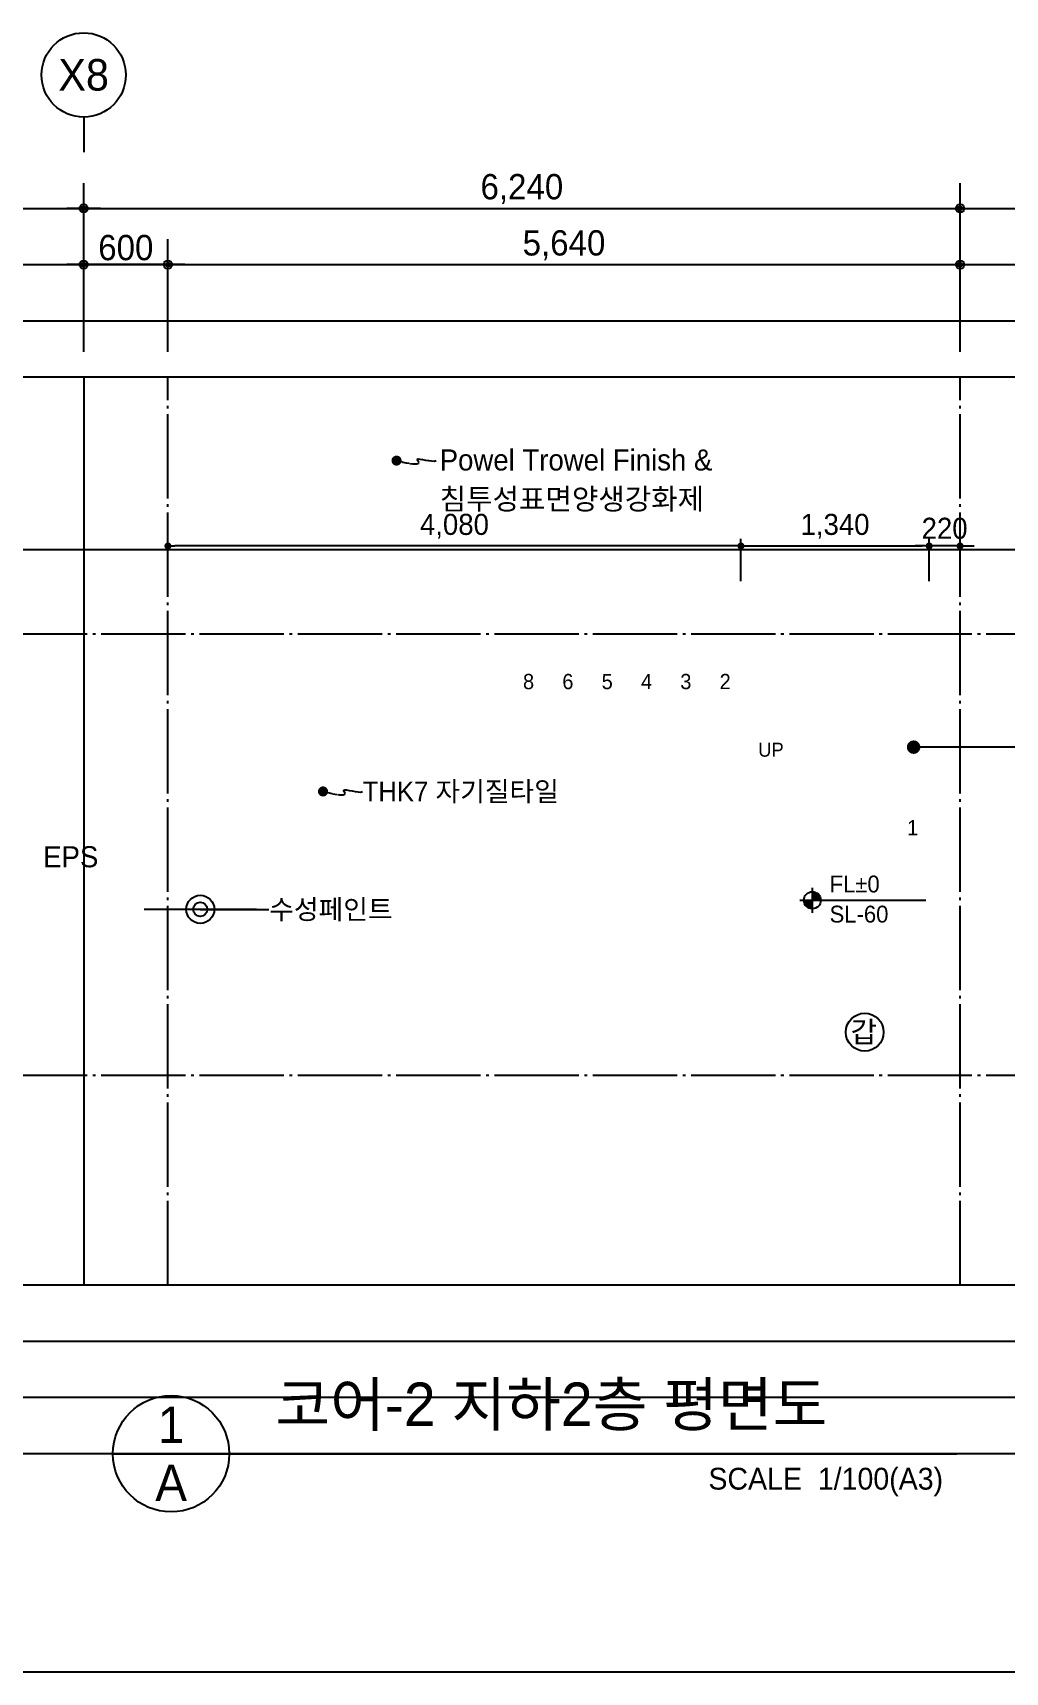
# Model space of a CAD drawing. Header units: millimetres. Extents: x 252711992 to 505989238, y 504776675 to 1009617600.
# Drawn here: x 252927867 to 252934791, y 504818337 to 504830007 of the extents above; entities that cross this region are included whole.
import ezdxf
from ezdxf.enums import TextEntityAlignment as Align
from ezdxf.xclip import XClip

# ---------------------------------------------------------------- set-up
doc = ezdxf.new("R2010")
doc.units = ezdxf.units.MM
doc.header["$XCLIPFRAME"] = 0
doc.linetypes.add('CEN', pattern=[35, 30, -2, 1, -2])
for name, color, linetype in [('$ZCDB_AUDIT_GENERATED_600D18', 7, 'Continuous'), ('0KD DIM', 7, 'Continuous'), ('4A.TEC CEN', 1, 'CEN'), ('4A.TEC TEXT', 7, 'Continuous'), ('4A.TEC TEXT 1', 3, 'Continuous'), ('4A.TEC TEXT 2', 3, 'Continuous'), ('4A.TEC 심볼', 7, 'Continuous'), ('CEN', 1, 'CEN'), ('LEV', 7, 'Continuous'), ('TEXT', 7, 'Continuous'), ('㈜SE&C TEXT', 7, 'Continuous')]:
    doc.layers.add(name, color=color, linetype=linetype)
doc.layers.add('DEFPOINT', color=135, linetype='Continuous', plot=False)
doc.styles.add('GHS', font='malgun.ttf')
doc.styles.add('나눔고딕', font='')
doc.styles.add('돋움', font='')
doc.styles.add('돋음체', font='')
doc.styles.add('울릉도L', font='')
doc.styles.get('나눔고딕').set_extended_font_data('Dotum')
doc.styles.get('돋움').set_extended_font_data('Dotum')
doc.styles.get('돋음체').set_extended_font_data('Dotum')
doc.styles.get('울릉도L').set_extended_font_data('Dotum')
doc.dimstyles.new('DIM_600(외부치수)', dxfattribs={"dimscale": 400, "dimtxt": 3.3, "dimasz": 1, "dimexe": 2, "dimexo": 2, "dimgap": 1, "dimtad": 1, "dimdec": 0, "dimdsep": 46, "dimlunit": 6, "dimtxsty": '나눔고딕', "dimblk1": 'DIMDOT', "dimblk2": 'DIMDOT', "dimsah": 1, "dimcen": 2.5, "dimdle": 1.5, "dimclrd": 8, "dimclre": 8, "dimclrt": 3, "dimadec": 0, "dimazin": 0, "dimtfac": 1, "dimtdec": 0, "dimtix": 1, "dimtmove": 2, "dimatfit": 3, "dimldrblk": 'DIMDOT', "dimfxl": 1, "dimtvp": 1, "dimtolj": 1, "dimtzin": 0, "dimarcsym": 0})
doc.dimstyles.new('DIM_80(외부치수)', dxfattribs={"dimscale": 40, "dimtxt": 3.3, "dimasz": 1, "dimexe": 2, "dimexo": 2, "dimgap": 1, "dimtad": 1, "dimdec": 0, "dimdsep": 46, "dimlunit": 6, "dimtxsty": '돋움', "dimblk1": 'DIMDOT', "dimblk2": 'DIMDOT', "dimsah": 1, "dimcen": 2.5, "dimdle": 1.5, "dimclrd": 1, "dimclre": 7, "dimclrt": 2, "dimadec": 0, "dimazin": 0, "dimtfac": 1, "dimtdec": 0, "dimtix": 1, "dimtmove": 2, "dimatfit": 3, "dimldrblk": 'DIMDOT', "dimfxl": 1, "dimtvp": 1, "dimtolj": 1, "dimtzin": 0, "dimarcsym": 0})
doc.dimstyles.new('KD DIM 1', dxfattribs={"dimscale": 50, "dimtxt": 3, "dimasz": 1, "dimexe": 1, "dimexo": 1, "dimgap": 1, "dimtad": 1, "dimdec": 0, "dimzin": 0, "dimdsep": 46, "dimlunit": 6, "dimtxsty": '돋음체', "dimblk": 'DOT', "dimcen": 3, "dimdle": 1, "dimclrd": 256, "dimclre": 256, "dimclrt": 3, "dimazin": 0, "dimtfac": 1, "dimtdec": 0, "dimtix": 1, "dimtmove": 2, "dimatfit": 3, "dimldrblk": 'OBLIQUE', "dimfxl": 1, "dimtvp": 0.8333, "dimtolj": 1, "dimtzin": 0, "dimarcsym": 0})

# ---------------------------------------------------------------- blocks, each defined once
blk = doc.blocks.new('DIMDOT')
at = {"color": 0}
blk.add_line((-2, 0), (2, 0), dxfattribs=at)
for radius in [0.5, 0.25]:
    blk.add_circle((0, 0), radius, dxfattribs=at)
blk = doc.blocks.new('*D169')
at = {"layer": '$ZCDB_AUDIT_GENERATED_600D18', "color": 8, "lineweight": -2, "transparency": 16777216}
for p, q in [((252928229, 504827737), (252928229, 504828937)), ((252934469, 504827737), (252934469, 504828937)), ((252928289, 504828757), (252934409, 504828757))]:
    blk.add_line(p, q, dxfattribs=at)
at = {"layer": 'Defpoints', "color": 0, "transparency": 16777216}
for p in [(252934469, 504828757), (252928229, 504827557), (252934469, 504827557, 0)]:
    blk.add_point(p, dxfattribs=at)
at = {"layer": '$ZCDB_AUDIT_GENERATED_600D18', "color": 8, "lineweight": -2, "transparency": 16777216, "xscale": 60, "yscale": 60, "zscale": 60, "rotation": 180}
blk.add_blockref('DIMDOT', (252928229, 504828757), dxfattribs=at)
at = {"layer": '$ZCDB_AUDIT_GENERATED_600D18', "color": 8, "lineweight": -2, "transparency": 16777216, "xscale": 60, "yscale": 60, "zscale": 60}
blk.add_blockref('DIMDOT', (252934469, 504828757), dxfattribs=at)
at = {"layer": '$ZCDB_AUDIT_GENERATED_600D18', "color": 3, "transparency": 16777216, "insert": (252931349, 504828895), "char_height": 180, "attachment_point": 5, "style": '나눔고딕'}
blk.add_mtext('\\A1;6,240', dxfattribs=at)
blk = doc.blocks.new('ccs122')
at = {"layer": '4A.TEC 심볼'}
blk.add_line((0, 8), (0, 3), dxfattribs=at)
blk.add_circle((0, 14), 6, dxfattribs=at)
at = {"layer": '4A.TEC TEXT 2', "color": 3, "style": 'GHS'}
blk.add_attdef('NO', text='', height=4.5, dxfattribs=at).set_placement((-0.01, 14.02), align=Align.MIDDLE_CENTER)
blk = doc.blocks.new('*D170')
at = {"layer": '$ZCDB_AUDIT_GENERATED_600D18', "color": 8, "lineweight": -2, "transparency": 16777216}
for p, q in [((252928229, 504827737, 0), (252928229, 504828537, 0)), ((252928829, 504827737, 0), (252928829, 504828537, 0)), ((252928769, 504828357, 0), (252928289, 504828357, 0))]:
    blk.add_line(p, q, dxfattribs=at)
at = {"layer": 'Defpoints', "color": 0, "transparency": 16777216}
for p in [(252928229, 504828357, 0), (252928229, 504827557, 5000), (252928829, 504827557, 0)]:
    blk.add_point(p, dxfattribs=at)
at = {"layer": '$ZCDB_AUDIT_GENERATED_600D18', "color": 8, "lineweight": -2, "transparency": 16777216, "xscale": 60, "yscale": 60, "zscale": 60, "rotation": 180}
blk.add_blockref('DIMDOT', (252928229, 504828357, 0), dxfattribs=at)
at = {"layer": '$ZCDB_AUDIT_GENERATED_600D18', "color": 8, "lineweight": -2, "transparency": 16777216, "xscale": 60, "yscale": 60, "zscale": 60}
blk.add_blockref('DIMDOT', (252928829, 504828357, 0), dxfattribs=at)
at = {"layer": '$ZCDB_AUDIT_GENERATED_600D18', "color": 3, "transparency": 16777216, "insert": (252928529, 504828477, 0), "char_height": 180, "attachment_point": 5, "style": '나눔고딕'}
blk.add_mtext('\\A1;600', dxfattribs=at)
blk = doc.blocks.new('dwgFD3B')
at = {"layer": '4A.TEC CEN', "color": 250, "ltscale": 500}
blk.add_line((49194.51, -103936.83, -3333.33), (358000, -103936.83, -3333.33), dxfattribs=at)
at = {"layer": '4A.TEC CEN', "color": 250, "ltscale": 500, "elevation": -3333.33}
blk.add_lwpolyline([(241807.63, -39163.16), (241807.63, -267000)], dxfattribs=at)
blk = doc.blocks.new('*D187')
at = {"layer": '$ZCDB_AUDIT_GENERATED_600D18', "color": 8, "lineweight": -2, "transparency": 16777216}
for p, q in [((252928829, 504827737, 0), (252928829, 504828537, 0)), ((252934469, 504827737, 0), (252934469, 504828537, 0)), ((252928889, 504828357, 0), (252934409, 504828357, 0))]:
    blk.add_line(p, q, dxfattribs=at)
at = {"layer": 'Defpoints', "color": 0, "transparency": 16777216}
for p in [(252934469, 504828357, 0), (252928829, 504827557, 0), (252934469, 504827557, 47000)]:
    blk.add_point(p, dxfattribs=at)
at = {"layer": '$ZCDB_AUDIT_GENERATED_600D18', "color": 8, "lineweight": -2, "transparency": 16777216, "xscale": 60, "yscale": 60, "zscale": 60, "rotation": 180}
blk.add_blockref('DIMDOT', (252928829, 504828357, 0), dxfattribs=at)
at = {"layer": '$ZCDB_AUDIT_GENERATED_600D18', "color": 8, "lineweight": -2, "transparency": 16777216, "xscale": 60, "yscale": 60, "zscale": 60}
blk.add_blockref('DIMDOT', (252934469, 504828357, 0), dxfattribs=at)
at = {"layer": '$ZCDB_AUDIT_GENERATED_600D18', "color": 3, "transparency": 16777216, "insert": (252931649, 504828495, 0), "char_height": 180, "attachment_point": 5, "style": '나눔고딕'}
blk.add_mtext('\\A1;5,640', dxfattribs=at)
blk = doc.blocks.new('A$C3A5201BD')
at = {"layer": 'LEV'}
h = blk.add_hatch(color=256, dxfattribs=at)
h.paths.add_polyline_path([(200, 200), (335, 200, 0.414214), (200, 335)])
h.paths.add_polyline_path([(200, 65), (200, 200), (65, 200, 0.414214)])
at = {"layer": 'LEV', "color": 7}
for p, q in [((200, 0), (200, 400)), ((0, 200), (2007, 200)), ((0, 200), (400, 200))]:
    blk.add_line(p, q, dxfattribs=at)
blk.add_circle((200, 200), 135, dxfattribs=at)
blk = doc.blocks.new('sa987w')
at = {"layer": 'CEN'}
blk.add_lwpolyline([(-193684, 4338697), (-193578, 4338673), (-193508, 4338662), (-193468, 4338661), (-193450, 4338667), (-193447, 4338679), (-193453, 4338692), (-193460, 4338704), (-193462, 4338713), (-193452, 4338716), (-193432, 4338714), (-193405, 4338709), (-193373, 4338703), (-193340, 4338697), (-193309, 4338693), (-193281, 4338692), (-193261, 4338697)], dxfattribs=at)
at = {"layer": '㈜SE&C TEXT', "color": 1, "const_width": 53.8}
blk.add_lwpolyline([(-193711, 4338697, -1), (-193657, 4338697, -1)], format="xyb", close=True, dxfattribs=at)
at = {"layer": '4A.TEC TEXT', "style": '돋움'}
for s, p in [('Powel Trowel Finish &', (-193223, 4338704)), ('침투성표면양생강화제', (-193223, 4338287))]:
    blk.add_text(s, height=225, dxfattribs=at).set_placement(p, align=Align.MIDDLE_LEFT)
blk = doc.blocks.new('A$C12ed4f0f')
at = {"layer": 'CEN'}
blk.add_lwpolyline([(36, 118), (107, 101), (153, 94), (180, 93), (192, 98), (193, 105), (189, 114), (185, 122), (184, 128), (191, 130), (204, 129), (222, 126), (243, 122), (265, 118), (286, 115), (304, 114), (318, 118)], dxfattribs=at)
at = {"layer": '㈜SE&C TEXT', "color": 1, "const_width": 35.9}
blk.add_lwpolyline([(18, 118, -1), (54, 118, -1)], format="xyb", close=True, dxfattribs=at)
at = {"layer": '4A.TEC TEXT', "style": '돋움'}
blk.add_text('THK7 자기질타일', height=140, dxfattribs=at).set_placement((318, 118), align=Align.MIDDLE_LEFT)
blk = doc.blocks.new('_Dot')
at = {"color": 0, "linetype": 'ByBlock', "lineweight": -2}
blk.add_line((-0.5, 0), (-1, 0), dxfattribs=at)
at = {"color": 0, "linetype": 'ByBlock', "const_width": 0.5}
blk.add_lwpolyline([(-0.25, 0, 1), (0.25, 0, 1)], format="xyb", close=True, dxfattribs=at)
blk = doc.blocks.new('*D1202')
at = {"layer": '0KD DIM', "lineweight": -2, "transparency": 16777216}
for p, q in [((252928829, 504826104, 0), (252928829, 504826404, 0)), ((252932909, 504826104, 0), (252932909, 504826404, 0)), ((252932859, 504826354, 0), (252928879, 504826354, 0))]:
    blk.add_line(p, q, dxfattribs=at)
at = {"layer": 'Defpoints', "color": 0, "transparency": 16777216}
for p in [(252928829, 504826354, 0), (252928829, 504826054, 0), (252932909, 504826054, 0)]:
    blk.add_point(p, dxfattribs=at)
at = {"layer": '0KD DIM', "lineweight": -2, "transparency": 16777216, "xscale": 50, "yscale": 50, "zscale": 50, "rotation": 180}
blk.add_blockref('_Dot', (252928829, 504826354, 0), dxfattribs=at)
at = {"layer": '0KD DIM', "lineweight": -2, "transparency": 16777216, "xscale": 50, "yscale": 50, "zscale": 50}
blk.add_blockref('_Dot', (252932909, 504826354, 0), dxfattribs=at)
at = {"layer": '0KD DIM', "color": 3, "transparency": 16777216, "insert": (252930869, 504826494, 0), "char_height": 150, "attachment_point": 5, "style": '돋음체'}
blk.add_mtext('\\A1;4,080', dxfattribs=at)
blk = doc.blocks.new('_OBLIQUE')
at = {"color": 0, "linetype": 'ByBlock'}
blk.add_line((-0.5, -0.5), (0.5, 0.5), dxfattribs=at)
blk = doc.blocks.new('*D1203')
at = {"layer": '0KD DIM', "lineweight": -2, "transparency": 16777216}
for p, q in [((252932909, 504826104, 0), (252932909, 504826404, 0)), ((252934249, 504826104, 0), (252934249, 504826404, 0)), ((252932959, 504826354, 0), (252934199, 504826354, 0))]:
    blk.add_line(p, q, dxfattribs=at)
at = {"layer": 'Defpoints', "color": 0, "transparency": 16777216}
for p in [(252934249, 504826354, 0), (252932909, 504826054, 0), (252934249, 504826054, 0)]:
    blk.add_point(p, dxfattribs=at)
at = {"layer": '0KD DIM', "lineweight": -2, "transparency": 16777216, "xscale": 50, "yscale": 50, "zscale": 50, "rotation": 180}
blk.add_blockref('_Dot', (252932909, 504826354, 0), dxfattribs=at)
at = {"layer": '0KD DIM', "lineweight": -2, "transparency": 16777216, "xscale": 50, "yscale": 50, "zscale": 50}
blk.add_blockref('_Dot', (252934249, 504826354, 0), dxfattribs=at)
at = {"layer": '0KD DIM', "color": 3, "transparency": 16777216, "insert": (252933579, 504826494, 0), "char_height": 150, "attachment_point": 5, "style": '돋음체'}
blk.add_mtext('\\A1;1,340', dxfattribs=at)
blk = doc.blocks.new('*D1204')
at = {"layer": '0KD DIM', "lineweight": -2, "transparency": 16777216}
for p, q in [((252934249, 504826104, 0), (252934249, 504826404, 0)), ((252934469, 504826104, 0), (252934469, 504826404, 0)), ((252934199, 504826354, 0), (252934149, 504826354, 0)), ((252934469, 504826354, 0), (252934249, 504826354, 0)), ((252934519, 504826354, 0), (252934569, 504826354, 0))]:
    blk.add_line(p, q, dxfattribs=at)
at = {"layer": 'Defpoints', "color": 0, "transparency": 16777216}
for p in [(252934249, 504826354, 0), (252934249, 504826054, 0), (252934469, 504826054, 0)]:
    blk.add_point(p, dxfattribs=at)
at = {"layer": '0KD DIM', "lineweight": -2, "transparency": 16777216, "xscale": 50, "yscale": 50, "zscale": 50}
blk.add_blockref('_Dot', (252934249, 504826354, 0), dxfattribs=at)
at = {"layer": '0KD DIM', "lineweight": -2, "transparency": 16777216, "xscale": 50, "yscale": 50, "zscale": 50, "rotation": 180}
blk.add_blockref('_Dot', (252934469, 504826354, 0), dxfattribs=at)
at = {"layer": '0KD DIM', "color": 3, "transparency": 16777216, "insert": (252934359, 504826479, 0), "char_height": 150, "attachment_point": 5, "style": '돋음체'}
blk.add_mtext('\\A1;220', dxfattribs=at)
blk = doc.blocks.new('A$C3bbbb777')
at = {"layer": '4A.TEC TEXT', "style": '돋움'}
blk.add_text('수성페인트', height=140, dxfattribs=at).set_placement((491, 110), align=Align.MIDDLE_LEFT)
at = {"layer": '㈜SE&C TEXT', "color": 1}
blk.add_leader([(0, 110, 0), (488, 110)], dimstyle='DIM_80(외부치수)', override={"dimasz": 5, "dimtad": 0}, dxfattribs=at)

msp = doc.modelspace()

# ---------------------------------------------------------------- linework, layer by layer
at = {"layer": '4A.TEC CEN', "ltscale": 20}
for p, q in [((252928829.24, 504821092.16), (252928829.24, 504827557.16)), ((252934469.24, 504821092.16), (252934469.24, 504827557.16)), ((252925554.04, 504825728.18), (252937329.04, 504825728.18)), ((252925554.04, 504822588.18), (252937329.04, 504822588.18))]:
    msp.add_line(p, q, dxfattribs=at)
at = {"layer": '4A.TEC 심볼'}
msp.add_line((252928437.72, 504819892.16, 3333.33), (252934445.36, 504819892.16, 3333.33), dxfattribs=at)
for centre, radius in [((252933790.21, 504822893.15), 134.66), ((252928851.72, 504819892.16, 3333.33), 414)]:
    msp.add_circle(centre, radius, dxfattribs=at)
at = {"layer": 'DEFPOINT'}
msp.add_line((252958191.54, 504818337.29, 3333.33), (252921991.54, 504818337.29, 3333.33), dxfattribs=at)
at = {"layer": 'DEFPOINT', "elevation": 3333.33}
for points in [[(252924354.04, 504828757.16), (252938529.04, 504828757.16), (252938529.04, 504819892.16), (252924354.04, 504819892.16)], [(252924754.04, 504828357.16), (252938129.04, 504828357.16), (252938129.04, 504820292.16), (252924754.04, 504820292.16)], [(252925154.04, 504827957.16), (252937729.04, 504827957.16), (252937729.04, 504820692.16), (252925154.04, 504820692.16)], [(252925554.04, 504827557.16), (252937329.04, 504827557.16), (252937329.04, 504821092.16), (252925554.04, 504821092.16)]]:
    msp.add_lwpolyline(points, close=True, dxfattribs=at)
at = {"layer": 'TEXT'}
msp.add_line((252935559.09, 504824922.01), (252934138.6, 504824922.01), dxfattribs=at)
at = {"layer": 'TEXT', "const_width": 47.82}
msp.add_lwpolyline([(252934138.6, 504824945.92, -1), (252934138.6, 504824898.1, -1)], format="xyb", close=True, dxfattribs=at)

# ---------------------------------------------------------------- block references
ref = msp.add_blockref('dwgFD3B', (252686421.61, 504930265.01, -1666.22))
XClip(ref).set_block_clipping_path([(239132.4286797941, -109172.850899756), (250907.4286811948, -102707.850900948)])
for name, p in [('A$C12ed4f0f', (252929897.16, 504824488.66)), ('A$C3bbbb777', (252929059.27, 504823657.57))]:
    msp.add_blockref(name, p)
at = {"layer": '4A.TEC TEXT', "xscale": 0.6666666666666666, "yscale": 0.6666666666666666, "zscale": 0.6666666666666666}
msp.add_blockref('sa987w', (253059579.36, 501934497.05), dxfattribs=at)
at = {"layer": '4A.TEC 심볼'}
ref = msp.add_blockref('ccs122', (252928229.24, 504829007.16, -4999.55), dxfattribs=dict(at, xscale=49.99999977496833, yscale=49.99999977496833, zscale=49.99999977496833))
ref.add_attrib('NO', 'X8', dxfattribs={"layer": '0', "color": 3, "height": 225, "style": '울릉도L'}).set_placement((252928228.93, 504829708.06, -4999.55), align=Align.MIDDLE_CENTER)
at = {"layer": 'LEV', "xscale": 0.4469841265468151, "yscale": 0.4469841265468151, "zscale": 0.4469841265468151}
msp.add_blockref('A$C3A5201BD', (252933327.91, 504823742.62), dxfattribs=at)

# ---------------------------------------------------------------- texts
at = {"layer": '4A.TEC TEXT', "style": '돋움'}
msp.add_text('갑', height=150, dxfattribs=at).set_placement((252933783.97, 504822895.09), align=Align.MIDDLE_CENTER)
at = {"layer": '4A.TEC TEXT 1', "style": '돋음체'}
msp.add_text('UP', height=100, dxfattribs=at).set_placement((252933031.68, 504824904.02), align=Align.MIDDLE_LEFT)
at = {"layer": '4A.TEC TEXT 2', "color": 3, "style": '나눔고딕'}
msp.add_text('코어-2 지하2층 평면도', height=310.5, dxfattribs=at).set_placement((252929594.61, 504819995.66, 3333.33), align=Align.BOTTOM_LEFT)
for s, p in [('1', (252928851.72, 504820099.16, 3333.33)), ('A', (252928851.72, 504819685.16, 3333.33))]:
    msp.add_text(s, height=258.75, dxfattribs=at).set_placement(p, align=Align.MIDDLE)
msp.add_text('SCALE  1/100(A3)', height=155.25, dxfattribs=at).set_placement((252934348.16, 504819590.52, 3333.33), align=Align.BOTTOM_RIGHT)
at = {"layer": 'LEV', "style": '돋움'}
for s, p in [('FL%%P0', (252933540.04, 504823887.92)), ('SL-60', (252933540.04, 504823673.71))]:
    msp.add_text(s, height=120, dxfattribs=at).set_placement(p)
at = {"layer": 'TEXT', "style": '나눔고딕'}
for s, p in [('8', (252931436.2, 504825302.31)), ('6', (252931716.2, 504825302.31)), ('5', (252931996.2, 504825302.31)), ('4', (252932276.2, 504825302.31)), ('3', (252932556.2, 504825302.31)), ('2', (252932836.2, 504825302.31)), ('1', (252934170.77, 504824262.01))]:
    msp.add_text(s, height=108.68, dxfattribs=at).set_placement(p, align=Align.BOTTOM_RIGHT)
at = {"layer": 'TEXT', "style": '돋움'}
msp.add_text('EPS', height=150, dxfattribs=at).set_placement((252928137.1, 504824142.03), align=Align.MIDDLE_CENTER)

# ---------------------------------------------------------------- dimensions: what is measured, and where the dimension line sits
at = {"layer": '$ZCDB_AUDIT_GENERATED_600D18'}
dim = msp.add_linear_dim(base=(252934469.24, 504828757.16), p1=(252928229.24, 504827557.16), p2=(252934469.24, 504827557.16, 0), dimstyle='DIM_600(외부치수)', override={"dimscale": 300, "dimtxt": 0.6, "dimasz": 0.2, "dimexe": 0.6, "dimexo": 0.6, "dimgap": 0.1, "dimdec": 1, "dimblk1": 'DIMDOT', "dimblk2": 'DIMDOT', "dimdle": 0.5}, dxfattribs=at)
dim.commit()
dim.dimension.update_dxf_attribs({"geometry": '*D169', "text_midpoint": (252931349.24, 504828894.62)})
for base, p2, angle, picture, middle in [((252934469.24, 504828357.16, 0), (252934469.24, 504827557.16, 47000), 0, '*D187', (252931649.24, 504828494.62, 0)), ((252928229.24, 504828357.16, 0), (252928229.24, 504827557.16, 4999.99), 180, '*D170', (252928529.24, 504828477.28, 0))]:
    dim = msp.add_linear_dim(base=base, p1=(252928829.24, 504827557.16, 0), p2=p2, angle=angle, dimstyle='DIM_600(외부치수)', override={"dimscale": 300, "dimtxt": 0.6, "dimasz": 0.2, "dimexe": 0.6, "dimexo": 0.6, "dimgap": 0.1, "dimdec": 1, "dimblk1": 'DIMDOT', "dimblk2": 'DIMDOT', "dimdle": 0.5}, dxfattribs=at)
    dim.commit()
    dim.dimension.update_dxf_attribs({"geometry": picture, "text_midpoint": middle})
at = {"layer": '0KD DIM'}
for base, p1, p2, picture, middle in [((252928829.24, 504826354.18, 0), (252932909.24, 504826054.18, 0), (252928829.24, 504826054.18, 0), '*D1202', (252930869.24, 504826493.73, 0)), ((252934249.24, 504826354.18, 0), (252934469.24, 504826054.18, 0), (252934249.24, 504826054.18, 0), '*D1204', (252934359.24, 504826479.28, 0))]:
    dim = msp.add_linear_dim(base=base, p1=p1, p2=p2, angle=180, dimstyle='KD DIM 1', dxfattribs=at)
    dim.commit()
    dim.dimension.update_dxf_attribs({"geometry": picture, "text_midpoint": middle})
dim = msp.add_linear_dim(base=(252934249.24, 504826354.18, 0), p1=(252932909.24, 504826054.18, 0), p2=(252934249.24, 504826054.18, 0), dimstyle='KD DIM 1', dxfattribs=at)
dim.commit()
dim.dimension.update_dxf_attribs({"geometry": '*D1203', "text_midpoint": (252933579.24, 504826493.73, 0)})

doc.saveas('drawing.dxf')
